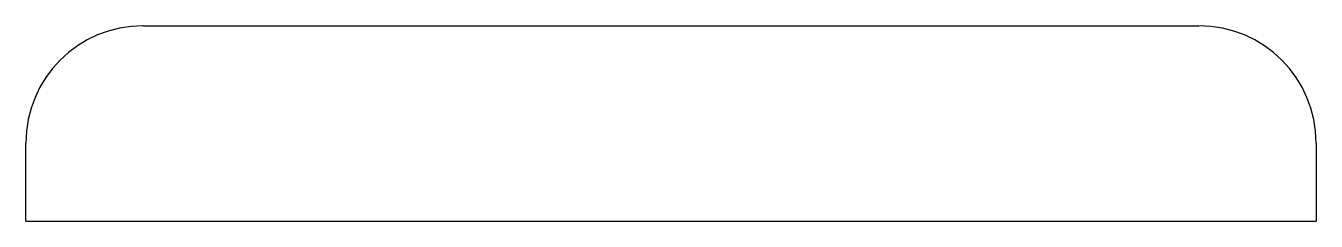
# Model space of a CAD drawing. Header units: millimetres. Extents: x -262.2 to -196.2, y 519.9 to 529.9.
import ezdxf

# ---------------------------------------------------------------- set-up
doc = ezdxf.new("R2010")
doc.units = ezdxf.units.MM

msp = doc.modelspace()

# ---------------------------------------------------------------- linework, layer by layer
for p, q in [((-256.178, 529.934), (-202.178, 529.934)), ((-262.178, 519.934), (-262.178, 523.934)), ((-196.178, 523.934), (-196.178, 519.934)), ((-262.178, 519.934), (-196.178, 519.934))]:
    msp.add_line(p, q)
for centre, start, end in [((-256.178, 523.934), 90, 180), ((-202.178, 523.934), 0, 90)]:
    msp.add_arc(centre, 6, start, end)

doc.saveas('drawing.dxf')
